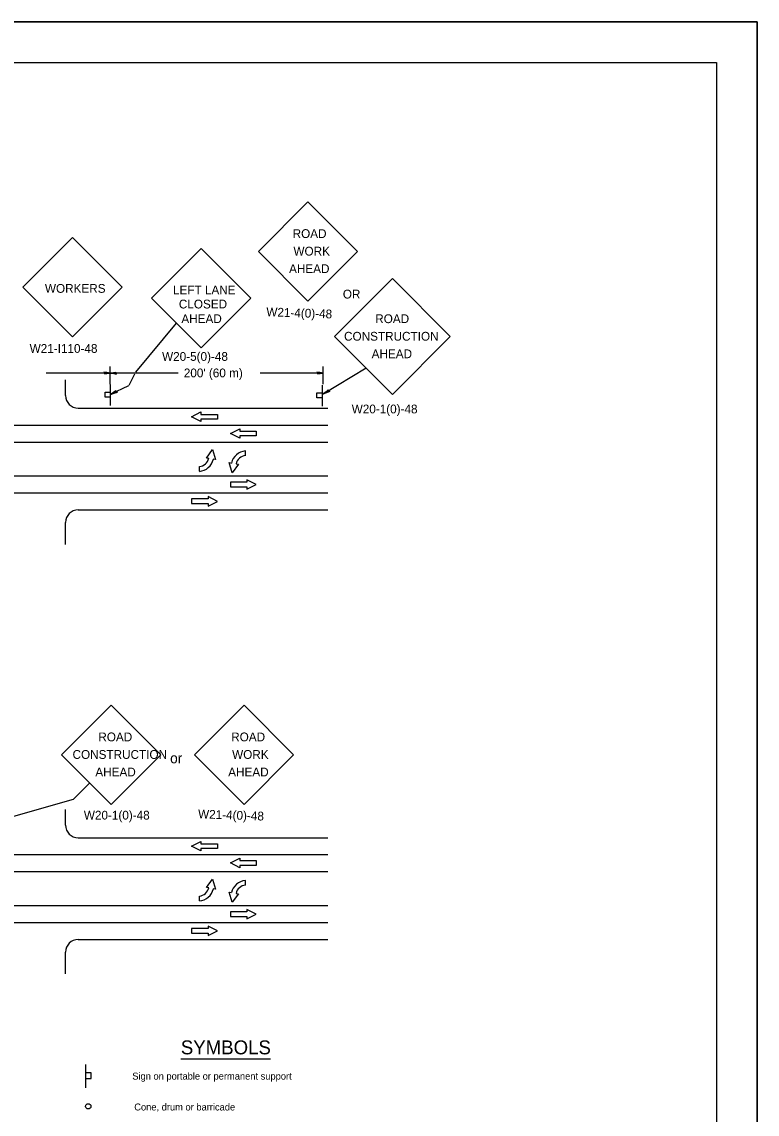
# Model space of a CAD drawing. Extents: x 92217 to 93577, y 75831 to 76271.
# Drawn here: x 92716.4 to 92897.4, y 76002.6 to 76271.4 of the extents above; entities that cross this region are included whole.
import ezdxf

# ---------------------------------------------------------------- set-up
doc = ezdxf.new("R2010")
doc.units = 0
for name, color, linetype in [('Design_PR_EOP', 7, 'Continuous'), ('Design_PR_Roadway Dimensions', 7, 'Continuous'), ('Level 48', 7, 'Continuous'), ('Level 7', 7, 'Continuous'), ('Sheets_50 Reference Boundary', 7, 'Continuous'), ('Sheets_General Details', 7, 'Continuous'), ('Sheets_Printer Plotting Border', 7, 'Continuous'), ('Topo_PMK Symbols', 7, 'Continuous'), ('Topo_Traffic Sign', 7, 'Continuous')]:
    doc.layers.add(name, color=color, linetype=linetype)

msp = doc.modelspace()

# ---------------------------------------------------------------- linework, layer by layer
at = {"layer": 'Design_PR_EOP'}
for p, q in [((92727.16, 76179.45), (92727.16, 76183.28)), ((92730.25, 76176.36), (92791.71, 76176.36)), ((92730.25, 76151.29), (92791.71, 76151.29)), ((92727.16, 76142.81), (92727.16, 76148.21)), ((92727.16, 76073.71), (92727.16, 76077.55)), ((92730.25, 76070.62), (92791.71, 76070.62)), ((92730.25, 76045.56), (92791.71, 76045.56)), ((92727.16, 76037.08), (92727.16, 76042.47))]:
    msp.add_line(p, q, dxfattribs=at)
for centre, start, end in [((92730.25, 76179.45), 180, 270), ((92730.25, 76148.21), 90, 180), ((92730.25, 76073.71), 180, 270), ((92730.25, 76042.47), 90, 180)]:
    msp.add_arc(centre, 3.09, start, end, dxfattribs=at)
at = {"layer": 'Design_PR_Roadway Dimensions'}
for p, q in [((92738.11, 76182.25), (92738.11, 76186.61)), ((92790.56, 76182.25), (92790.56, 76186.61)), ((92738.11, 76184.97), (92722.36, 76184.97)), ((92754.89, 76184.97), (92738.17, 76184.97)), ((92790.56, 76184.97), (92775.07, 76184.97))]:
    msp.add_line(p, q, dxfattribs=at)
for points in [[(92736.69, 76184.99), (92736.74, 76184.78), (92737.34, 76184.87), (92738.11, 76184.97), (92737.29, 76185.09), (92736.56, 76185.21), (92736.69, 76184.99), (92736.75, 76184.85), (92737.59, 76184.97), (92736.67, 76185.13), (92736.81, 76184.96), (92737.19, 76184.98), (92736.82, 76185.03)], [(92739.59, 76184.95), (92739.54, 76185.16), (92738.94, 76185.07), (92738.17, 76184.97), (92738.99, 76184.86), (92739.71, 76184.73), (92739.59, 76184.95), (92739.53, 76185.09), (92738.69, 76184.97), (92739.6, 76184.81), (92739.47, 76184.99), (92739.08, 76184.97), (92739.45, 76184.91)], [(92789.15, 76184.99), (92789.19, 76184.78), (92789.79, 76184.87), (92790.56, 76184.97), (92789.74, 76185.09), (92789.02, 76185.21), (92789.15, 76184.99), (92789.21, 76184.85), (92790.04, 76184.97), (92789.13, 76185.13), (92789.26, 76184.96), (92789.65, 76184.98), (92789.28, 76185.03)]]:
    msp.add_lwpolyline(points, dxfattribs=at)
at = {"layer": 'Level 48'}
msp.add_lwpolyline([(92217.4, 76271.44), (92897.4, 76271.44), (92897.4, 75831.44), (92217.4, 75831.44)], close=True, dxfattribs=at)
at = {"layer": 'Level 7'}
for p, q in [((92318.1, 76172.18), (92791.71, 76172.18)), ((92318.1, 76155.47), (92791.71, 76155.47)), ((92318.1, 76066.45), (92791.71, 76066.45)), ((92318.1, 76049.73), (92791.71, 76049.73))]:
    msp.add_line(p, q, dxfattribs=at)
at = {"layer": 'Sheets_50 Reference Boundary'}
msp.add_lwpolyline([(92257.4, 76261.43), (92887.4, 76261.43), (92887.4, 75861.44), (92257.4, 75861.44)], close=True, dxfattribs=at)
at = {"layer": 'Sheets_General Details'}
for p, q in [((92897.4, 76271.44), (92217.4, 76271.44)), ((92897.4, 75831.44), (92897.4, 76271.44)), ((92897.4, 76271.44), (92897.4, 75831.44)), ((92732.05, 76014.8), (92732.05, 76009.08)), ((92755.53, 76016.16), (92777.58, 76016.16))]:
    msp.add_line(p, q, dxfattribs=at)
for points in [[(92257.4, 76261.44), (92887.4, 76261.44), (92887.4, 75841.44), (92257.4, 75841.44)], [(92733.48, 76012.76), (92732.05, 76012.76), (92732.05, 76011.33), (92733.48, 76011.33)]]:
    msp.add_lwpolyline(points, close=True, dxfattribs=at)
msp.add_circle((92732.73, 76004.49), 0.643, dxfattribs=at)
at = {"layer": 'Sheets_Printer Plotting Border'}
msp.add_lwpolyline([(92217.4, 75831.44), (92897.4, 75831.44), (92897.4, 76271.44), (92217.4, 76271.44)], close=True, dxfattribs=at)
at = {"layer": 'Topo_PMK Symbols'}
for p, q in [((92318.1, 76168.01), (92791.71, 76168.01)), ((92771.41, 76164.65), (92771.41, 76165.81)), ((92760.07, 76161.95), (92760.07, 76160.8)), ((92318.1, 76159.65), (92791.71, 76159.65)), ((92318.1, 76062.27), (92791.71, 76062.27)), ((92771.41, 76058.91), (92771.41, 76060.07)), ((92760.07, 76056.22), (92760.07, 76055.06)), ((92318.1, 76053.91), (92791.71, 76053.91))]:
    msp.add_line(p, q, dxfattribs=at)
for points in [[(92764.52, 76174.82), (92764.52, 76173.66), (92760.47, 76173.66), (92760.47, 76173.08), (92758.16, 76174.24), (92760.47, 76175.4), (92760.47, 76174.82), (92764.52, 76174.82)], [(92725.38, 76172.18), (92728.46, 76172.18)], [(92737.72, 76172.18), (92740.81, 76172.18)], [(92750.06, 76172.18), (92753.15, 76172.18)], [(92762.4, 76172.18), (92765.49, 76172.18)], [(92774.1, 76170.71), (92774.1, 76169.55), (92770.05, 76169.55), (92770.05, 76168.97), (92767.73, 76170.13), (92770.05, 76171.28), (92770.05, 76170.71), (92774.1, 76170.71)], [(92774.75, 76172.18), (92777.83, 76172.18)], [(92787.09, 76172.18), (92790.18, 76172.18)], [(92762.37, 76163.98), (92761.8, 76164.07), (92763.35, 76166.15), (92764.08, 76163.67), (92763.51, 76163.77)], [(92769.11, 76162.63), (92769.68, 76162.53), (92768.14, 76160.45), (92767.4, 76162.93), (92767.97, 76162.83)], [(92767.73, 76158.11), (92767.73, 76156.95), (92771.78, 76156.95), (92771.78, 76156.37), (92774.1, 76157.53), (92771.78, 76158.68), (92771.78, 76158.11), (92767.73, 76158.11)], [(92725.38, 76155.47), (92728.46, 76155.47)], [(92737.72, 76155.47), (92740.81, 76155.47)], [(92750.06, 76155.47), (92753.15, 76155.47)], [(92758.16, 76153.99), (92758.16, 76152.84), (92762.21, 76152.84), (92762.21, 76152.26), (92764.52, 76153.41), (92762.21, 76154.57), (92762.21, 76153.99), (92758.16, 76153.99)], [(92762.4, 76155.47), (92765.49, 76155.47)], [(92774.75, 76155.47), (92777.83, 76155.47)], [(92787.09, 76155.47), (92790.18, 76155.47)], [(92764.52, 76069.08), (92764.52, 76067.92), (92760.47, 76067.92), (92760.47, 76067.35), (92758.16, 76068.5), (92760.47, 76069.66), (92760.47, 76069.08), (92764.52, 76069.08)], [(92725.38, 76066.45), (92728.46, 76066.45)], [(92737.72, 76066.45), (92740.81, 76066.45)], [(92750.06, 76066.45), (92753.15, 76066.45)], [(92762.4, 76066.45), (92765.49, 76066.45)], [(92774.75, 76066.45), (92777.83, 76066.45)], [(92787.09, 76066.45), (92790.18, 76066.45)], [(92774.1, 76064.97), (92774.1, 76063.81), (92770.05, 76063.81), (92770.05, 76063.23), (92767.73, 76064.39), (92770.05, 76065.54), (92770.05, 76064.97), (92774.1, 76064.97)], [(92762.37, 76058.24), (92761.8, 76058.34), (92763.35, 76060.41), (92764.08, 76057.93), (92763.51, 76058.03)], [(92769.11, 76056.89), (92769.68, 76056.79), (92768.14, 76054.71), (92767.4, 76057.19), (92767.97, 76057.09)], [(92767.73, 76052.37), (92767.73, 76051.21), (92771.78, 76051.21), (92771.78, 76050.63), (92774.1, 76051.79), (92771.78, 76052.95), (92771.78, 76052.37), (92767.73, 76052.37)], [(92725.38, 76049.73), (92728.46, 76049.73)], [(92737.72, 76049.73), (92740.81, 76049.73)], [(92750.06, 76049.73), (92753.15, 76049.73)], [(92762.4, 76049.73), (92765.49, 76049.73)], [(92774.75, 76049.73), (92777.83, 76049.73)], [(92787.09, 76049.73), (92790.18, 76049.73)], [(92758.16, 76048.25), (92758.16, 76047.1), (92762.21, 76047.1), (92762.21, 76046.52), (92764.52, 76047.68), (92762.21, 76048.83), (92762.21, 76048.25), (92758.16, 76048.25)]]:
    msp.add_lwpolyline(points, dxfattribs=at)
for centre, radius, start, end in [((92771.74, 76161.96), 3.87, 94.8518, 166.9748), ((92759.75, 76164.64), 2.71, 276.9303, 346.9748), ((92759.75, 76164.64), 3.87, 274.8518, 346.9748), ((92771.75, 76162.02), 2.71, 96.9303, 166.9748), ((92759.75, 76058.91), 2.71, 276.9303, 346.9748), ((92759.75, 76058.91), 3.87, 274.8518, 346.9748), ((92771.74, 76056.22), 3.87, 94.8518, 166.9748), ((92771.75, 76056.28), 2.71, 96.9303, 166.9748)]:
    msp.add_arc(centre, radius, start, end, dxfattribs=at)
at = {"layer": 'Topo_Traffic Sign'}
for p, q in [((92754.38, 76197.3), (92744.34, 76185.23)), ((92744.09, 76184.72), (92742.75, 76181.96)), ((92801.14, 76186.19), (92790.52, 76179.8)), ((92738.14, 76182.15), (92738.14, 76177)), ((92738.22, 76179.75), (92742.75, 76181.96)), ((92790.32, 76181.99), (92790.32, 76176.85)), ((92733.1, 76084.13), (92729.1, 76080.12)), ((92707.85, 76074.01), (92729.1, 76080.12))]:
    msp.add_line(p, q, dxfattribs=at)
for points in [[(92774.6, 76214.89), (92786.82, 76202.67), (92799.04, 76214.89), (92786.82, 76227.1)], [(92716.63, 76206.15), (92728.85, 76193.94), (92741.07, 76206.15), (92728.85, 76218.37)], [(92748.27, 76203.4), (92760.49, 76191.19), (92772.71, 76203.4), (92760.49, 76215.62)], [(92793.34, 76194), (92807.59, 76179.74), (92821.84, 76194), (92807.59, 76208.25)], [(92736.85, 76180.31), (92738.14, 76180.31), (92738.14, 76179.02), (92736.85, 76179.02)], [(92789.03, 76180.15), (92790.32, 76180.15), (92790.32, 76178.87), (92789.03, 76178.87)], [(92726.15, 76091), (92738.36, 76078.78), (92750.58, 76091), (92738.36, 76103.22)], [(92758.86, 76091), (92771.08, 76078.78), (92783.29, 76091), (92771.08, 76103.22)]]:
    msp.add_lwpolyline(points, close=True, dxfattribs=at)
for points in [[(92739.69, 76180.44), (92739.53, 76180.63), (92738.96, 76180.23), (92738.22, 76179.74), (92739.12, 76180.04), (92739.93, 76180.28), (92739.69, 76180.44), (92739.55, 76180.55), (92738.75, 76180.01), (92739.78, 76180.3), (92739.54, 76180.42), (92739.16, 76180.2), (92739.57, 76180.32)], [(92791.99, 76180.66), (92791.82, 76180.84), (92791.29, 76180.4), (92790.59, 76179.85), (92791.46, 76180.22), (92792.25, 76180.52), (92791.99, 76180.66), (92791.85, 76180.76), (92791.1, 76180.15), (92792.09, 76180.53), (92791.85, 76180.63), (92791.49, 76180.38), (92791.88, 76180.54)]]:
    msp.add_lwpolyline(points, dxfattribs=at)

# ---------------------------------------------------------------- texts
at = {"layer": 'Design_PR_Roadway Dimensions'}
msp.add_text("200' (60 m)", height=2.16, dxfattribs=at).set_placement((92756.25, 76183.94))
at = {"layer": 'Sheets_General Details'}
for s, height, p in [('SYMBOLS', 3.428, (92755.52, 76017.29)), ('Sign on portable or permanent support', 1.7142, (92743.56, 76011.07)), ('Cone, drum or barricade', 1.7142, (92744.05, 76003.47))]:
    msp.add_text(s, height=height, dxfattribs=at).set_placement(p)
at = {"layer": 'Topo_Traffic Sign'}
for s, height, p in [('ROAD', 2.16, (92783.04, 76218.23)), ('WORK', 2.16, (92783.24, 76213.91)), ('AHEAD', 2.16, (92782.16, 76209.59)), ('WORKERS', 2.16, (92722.06, 76204.74)), ('LEFT LANE', 2.16, (92753.58, 76204.37)), ('OR', 2.16, (92795.4, 76203.34)), ('CLOSED', 2.16, (92755.03, 76200.89)), ('AHEAD', 2.16, (92755.65, 76197.28)), ('ROAD', 2.16, (92803.38, 76197.28)), ('CONSTRUCTION', 2.16, (92795.7, 76192.96)), ('W21-I110-48', 2.1597, (92718.3, 76189.96)), ('W20-5(0)-48', 2.1597, (92750.9, 76187.99)), ('AHEAD', 2.16, (92802.49, 76188.64)), ('W20-1(0)-48', 2.1597, (92797.58, 76175.06)), ('ROAD', 2.16, (92735.21, 76094.34)), ('ROAD', 2.16, (92767.92, 76094.34)), ('CONSTRUCTION', 2.1598, (92728.86, 76090.02)), ('or', 2.52, (92752.88, 76088.94)), ('WORK', 2.16, (92768.14, 76090.02)), ('AHEAD', 2.16, (92734.47, 76085.7)), ('AHEAD', 2.16, (92767.18, 76085.7)), ('W20-1(0)-48', 2.1597, (92731.64, 76075.08))]:
    msp.add_text(s, height=height, dxfattribs=at).set_placement(p)
for p in [(92776.53, 76198.99), (92759.73, 76075.4)]:
    msp.add_text('W21-4(0)-48', height=2.1597, rotation=358, dxfattribs=at).set_placement(p)

doc.saveas('drawing.dxf')
